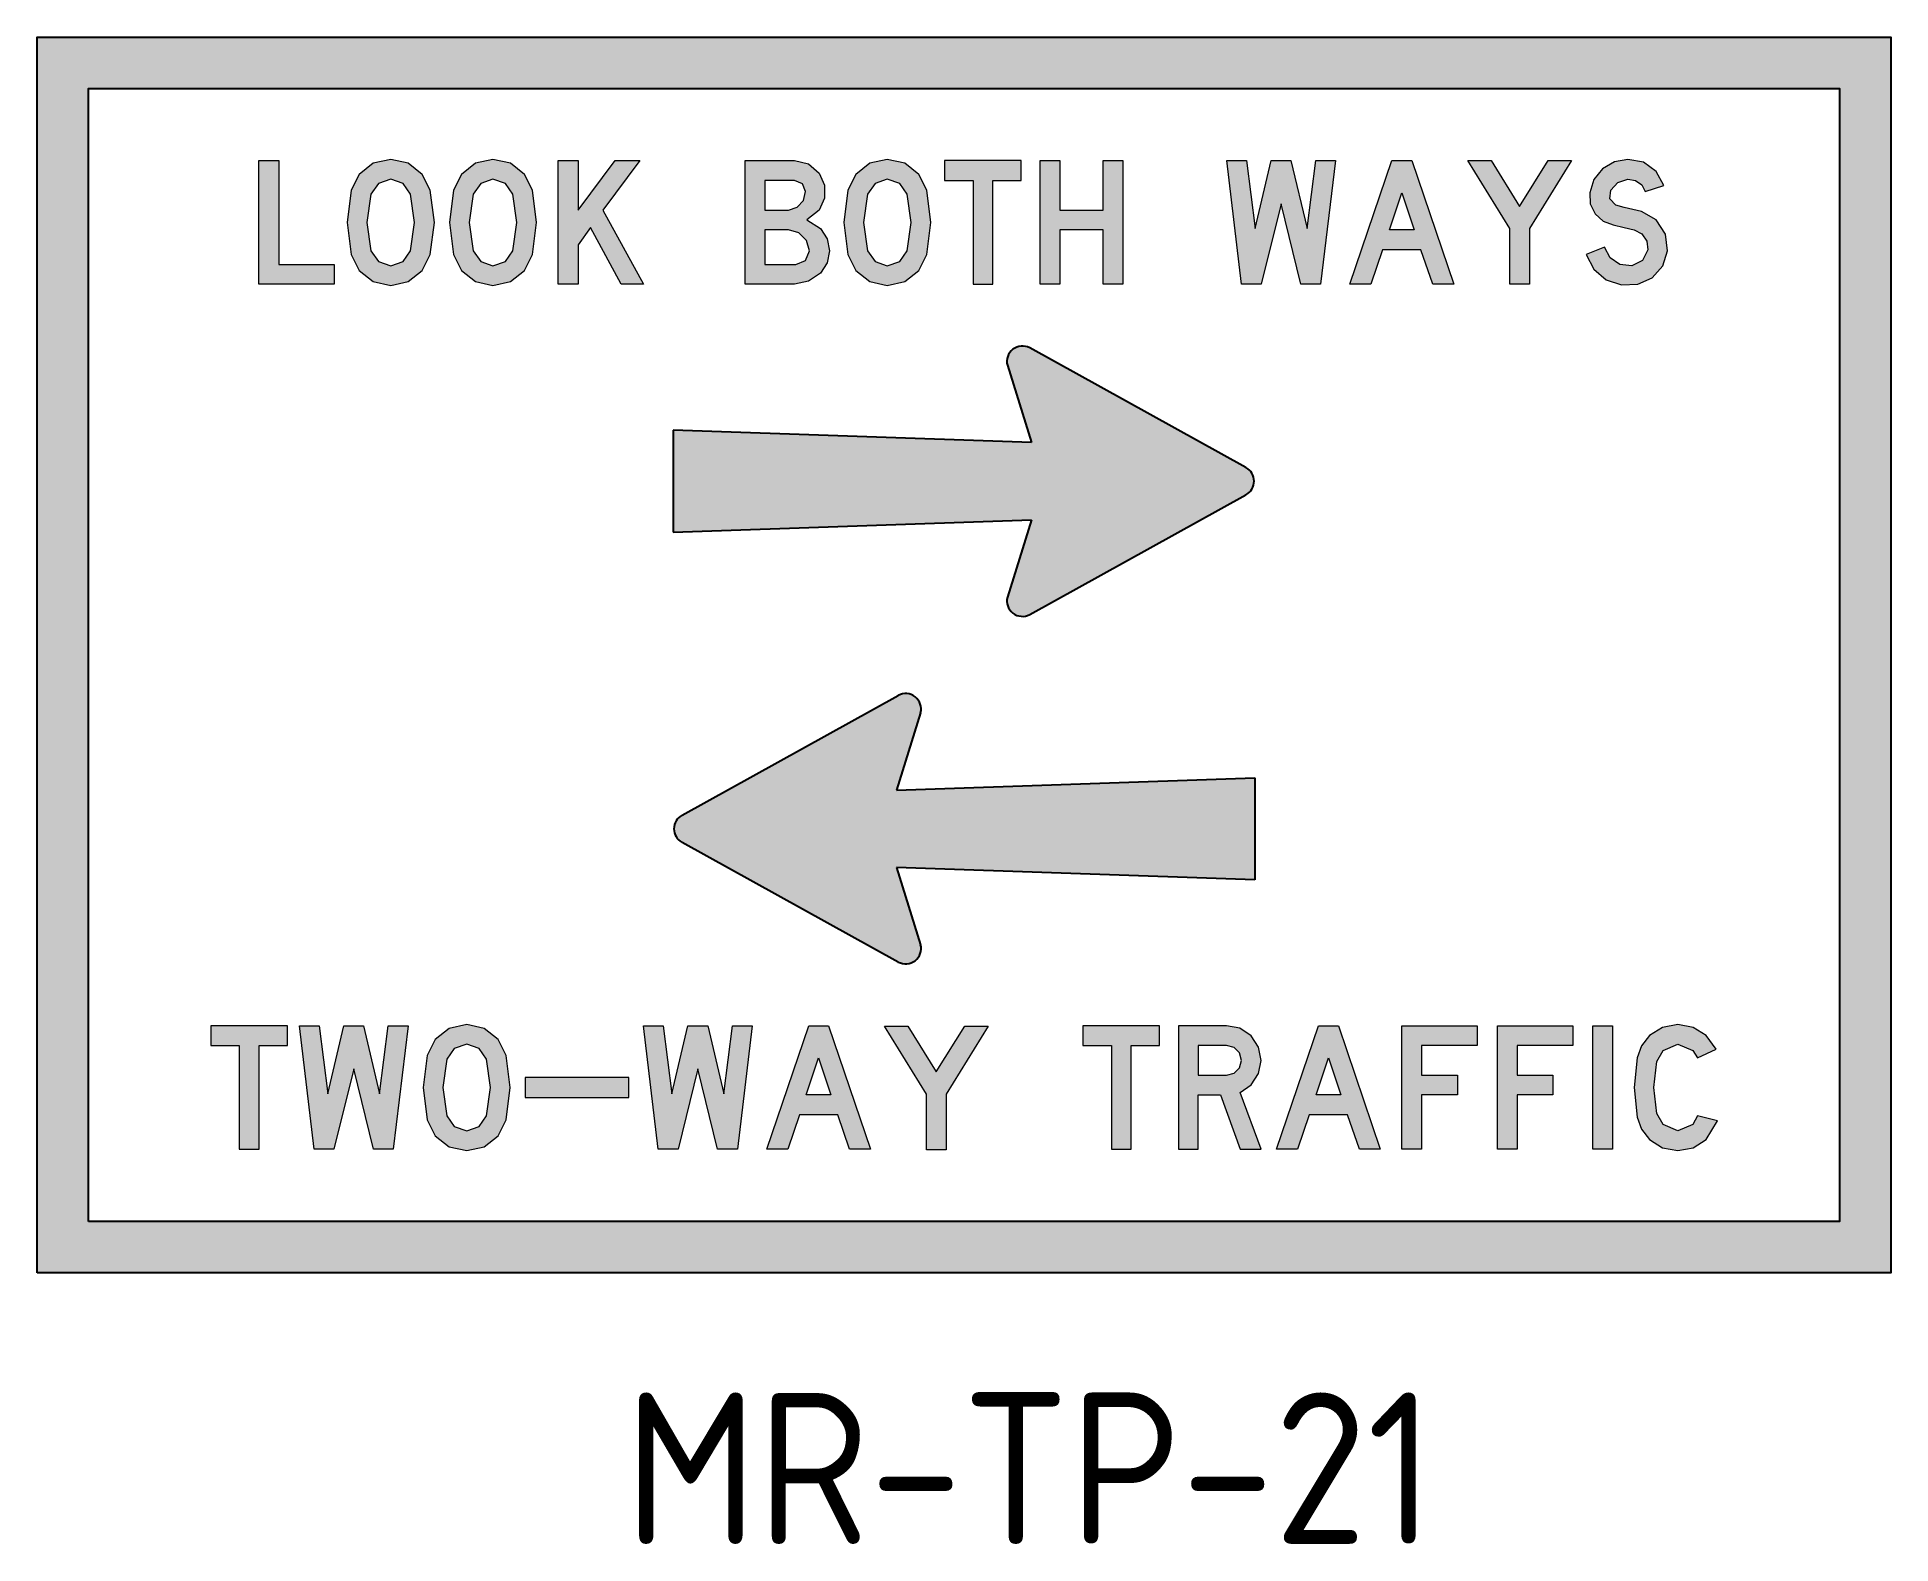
# Model space of a CAD drawing. Extents: x 229.8 to 260.4, y 180.9 to 205.8.
import ezdxf
from ezdxf.enums import TextEntityAlignment as Align

# ---------------------------------------------------------------- set-up
doc = ezdxf.new("R2010")
doc.units = 0
doc.layers.add('L18', color=4, linetype='CONTINUOUS')
doc.layers.add('T25', color=1, linetype='CONTINUOUS')
doc.styles.add('ISO', font='iso.shx')

msp = doc.modelspace()

# ---------------------------------------------------------------- hatches: boundary and pattern name
at = {"layer": 'L18'}
h = msp.add_hatch(color=256, dxfattribs=at)
h.paths.add_polyline_path([(230.627692653861, 186.2545812080639), (230.627692653861, 204.9545812080639), (259.527692653861, 204.9545812080639), (259.527692653861, 186.2545812080639)], flags=16)
h.paths.add_polyline_path([(229.777692653861, 185.4045812080639), (229.777692653861, 205.8045812080639), (260.377692653861, 205.8045812080639), (260.377692653861, 185.4045812080639)])
h = msp.add_hatch(color=256, dxfattribs=at)
h.paths.add_polyline_path([(256.3642740332765, 202.2949384788114), (256.2768629572999, 202.1179310499587), (256.0987628899975, 202.0305199739821), (255.9031806074998, 202.0512801045265), (255.741470116943, 202.161636587947), (255.6507811256173, 202.3364587399003), (255.3448423596991, 202.214083233533), (255.4715884198652, 201.9758880514967), (255.6759118099606, 201.7999732610937), (255.9315892071922, 201.7125621851171), (256.20147090427, 201.7245812080639), (256.4374808094069, 201.8327524145849), (256.6112103229104, 202.0272420586329), (256.6898802912895, 202.2752709867166), (256.6549158608988, 202.5517085144927), (256.5019464779397, 202.7855331427302), (256.2626586574537, 202.9275761411922), (255.9763873836302, 202.9887638943758), (255.8343443851682, 203.0302841554647), (255.7403774784933, 203.134084808187), (255.7523965014401, 203.2750351681993), (255.8714940924583, 203.4039665052648), (256.0375751368139, 203.4585984277502), (256.1610432816308, 203.4378382972057), (256.2637512959034, 203.3646315210753), (256.3238464106373, 203.2542750376548), (256.6286925381058, 203.3558904134777), (256.5041317548391, 203.5842518494666), (256.2932525340455, 203.7372212324257), (256.0375751368139, 203.7842046857631), (255.8135842546238, 203.7448697015736), (255.6180019721261, 203.6290500259046), (255.475958973664, 203.4509499586022), (255.4060301128827, 203.2335149071104), (255.4158638589301, 203.0521369244589), (255.4945338273091, 202.887148518553), (255.6300209950728, 202.7647730121857), (255.7928241240793, 202.7035852590021), (255.9763873836302, 202.6620649979132), (256.1402831510864, 202.621637375274), (256.2670292112525, 202.5560790682915), (256.3478844565309, 202.4380741157231)])
h.paths.add_polyline_path([(243.8120435230331, 203.7842046857631), (243.5246796107599, 203.7208316556801), (243.2919476209722, 203.5383610345789), (243.1597383685575, 203.2750351681993), (243.0930874231253, 202.7440128816413), (243.1597383685575, 202.214083233533), (243.2919476209722, 201.9496647287037), (243.5246796107599, 201.7682867460522), (243.8120435230331, 201.7038210775194), (244.1005000737559, 201.7682867460522), (244.3332320635437, 201.9496647287037), (244.4643486775086, 202.214083233533), (244.5320922613905, 202.7440128816413), (244.4643486775086, 203.2750351681993), (244.3332320635437, 203.5383610345789), (244.1005000737559, 203.7208316556801)])
h.paths.add_polyline_path([(243.8120435230331, 203.4585984277502), (243.6088127713874, 203.3897622054186), (243.4864372650202, 203.2138474150156), (243.419786319588, 202.7440128816413), (243.4864372650202, 202.2752709867166), (243.6088127713874, 202.098263557864), (243.8120435230331, 202.0305199739821), (244.0163669131285, 202.098263557864), (244.1387424194957, 202.2752709867166), (244.2053933649279, 202.7440128816413), (244.1387424194957, 203.2138474150156), (244.0163669131285, 203.3897622054186)], flags=16)
h.paths.add_polyline_path([(242.6877185582837, 203.560213803573), (242.7773149111598, 203.3624462441759), (242.7773149111598, 203.1461038311338), (242.6877185582837, 202.9483362717366), (242.4844878066381, 202.7855331427302), (242.7084786888282, 202.6423975058185), (242.817742533799, 202.4730385461137), (242.8559848795387, 202.2752709867166), (242.817742533799, 202.0775034273195), (242.7084786888282, 201.9081444676148), (242.5128964063305, 201.772657299851), (242.2801644165427, 201.7245812080639), (241.4650561330607, 201.7245812080639), (241.4650561330607, 203.7645371936684), (242.2801644165427, 203.7645371936684), (242.5085258525316, 203.709905271183)])
h.paths.add_polyline_path([(242.3009245470872, 202.0501874660768), (242.4593571222948, 202.1157457730593), (242.5249154292773, 202.2752709867166), (242.4790246143895, 202.4490005002202), (242.3522785542234, 202.5757465603863), (242.1785490407199, 202.621637375274), (241.7906623910736, 202.621637375274), (241.7906623910736, 202.0501874660768)], flags=16)
h.paths.add_polyline_path([(241.7906623910736, 203.4378382972057), (241.7906623910736, 202.9483362717366), (242.1785490407199, 202.9483362717366), (242.3227773160813, 202.9964123635238), (242.4265779688036, 203.1067688469442), (242.4637276760936, 203.2542750376548), (242.4101883920579, 203.3842990131701), (242.2801644165427, 203.4378382972057)], flags=16)
h.paths.add_polyline_path([(237.9555014325992, 203.2750351681993), (237.8243848186342, 203.5383610345789), (237.5916528288465, 203.7208316556801), (237.3031962781236, 203.7842046857631), (237.0158323658505, 203.7208316556801), (236.7831003760627, 203.5383610345789), (236.650891123648, 203.2750351681993), (236.5842401782159, 202.7440128816413), (236.650891123648, 202.214083233533), (236.7831003760627, 201.9496647287037), (237.0158323658505, 201.7682867460522), (237.3031962781236, 201.7038210775194), (237.5916528288465, 201.7682867460522), (237.8243848186342, 201.9496647287037), (237.9555014325992, 202.214083233533), (238.023245016481, 202.7440128816413)])
h.paths.add_polyline_path([(237.6298951745862, 203.2138474150156), (237.5075196682189, 203.3897622054186), (237.3031962781236, 203.4585984277502), (237.0999655264779, 203.3897622054186), (236.9775900201107, 203.2138474150156), (236.9109390746785, 202.7440128816413), (236.9775900201107, 202.2752709867166), (237.0999655264779, 202.098263557864), (237.3031962781236, 202.0305199739821), (237.5075196682189, 202.098263557864), (237.6298951745862, 202.2752709867166), (237.6965461200184, 202.7440128816413)], flags=16)
h.paths.add_polyline_path([(236.2684676662503, 203.2750351681993), (236.1362584138357, 203.5383610345789), (235.9035264240479, 203.7208316556801), (235.615069873325, 203.7842046857631), (235.3277059610519, 203.7208316556801), (235.0949739712641, 203.5383610345789), (234.9627647188495, 203.2750351681993), (234.8961137734173, 202.7440128816413), (234.9627647188495, 202.214083233533), (235.0949739712641, 201.9496647287037), (235.3277059610519, 201.7682867460522), (235.615069873325, 201.7038210775194), (235.9035264240479, 201.7682867460522), (236.1362584138357, 201.9496647287037), (236.2684676662503, 202.214083233533), (236.3351186116825, 202.7440128816413)])
h.paths.add_polyline_path([(235.615069873325, 202.0305199739821), (235.8193932634204, 202.098263557864), (235.9417687697876, 202.2752709867166), (236.0084197152198, 202.7440128816413), (235.9417687697876, 203.2138474150156), (235.8193932634204, 203.3897622054186), (235.615069873325, 203.4585984277502), (235.4118391216794, 203.3897622054186), (235.2894636153121, 203.2138474150156), (235.2228126698799, 202.7440128816413), (235.2894636153121, 202.2752709867166), (235.4118391216794, 202.098263557864)], flags=16)
h.paths.add_polyline_path([(249.4150934931348, 203.7645371936684), (249.7406997511477, 203.7645371936684), (249.8838353880594, 202.6423975058185), (250.1493465313384, 203.7645371936684), (250.4749527893514, 203.7645371936684), (250.7404639326303, 202.6423975058185), (250.8835995695421, 203.7645371936684), (251.209205827555, 203.7645371936684), (250.9644548148205, 201.7245812080639), (250.6388485568075, 201.7245812080639), (250.3121496603449, 203.0499516475595), (249.9854507638823, 201.7245812080639), (249.6598445058693, 201.7245812080639)])
h.paths.add_polyline_path([(252.5083529442576, 202.621637375274), (252.1007988025166, 202.621637375274), (252.3051221926119, 203.2335149071104)], flags=16)
h.paths.add_polyline_path([(251.448493648041, 201.7245812080639), (252.1412264251558, 203.7645371936684), (252.4679253216184, 203.7645371936684), (253.1606580987332, 201.7245812080639), (252.8142917101758, 201.7245812080639), (252.6208947045775, 202.2949384788114), (251.9882570421967, 202.2949384788114), (251.7948600365984, 201.7245812080639)])
h.paths.add_polyline_path([(253.3922974500712, 203.7645371936684), (253.7801840997175, 203.7645371936684), (254.2489259946421, 203.0095240249203), (254.7176678895668, 203.7645371936684), (255.1055545392131, 203.7645371936684), (254.4128217620983, 202.6423975058185), (254.4128217620983, 201.7245812080639), (254.0861228656357, 201.7245812080639), (254.0861228656357, 202.6423975058185)])
h.paths.add_polyline_path([(244.7582684204801, 203.7645371936684), (244.7582684204801, 203.4378382972057), (245.2270103154047, 203.4378382972057), (245.2270103154047, 201.7245812080639), (245.5526165734177, 201.7245812080639), (245.5526165734177, 203.4378382972057), (246.022451106792, 203.4378382972057), (246.022451106792, 203.7645371936684)])
h.paths.add_polyline_path([(246.3349457034084, 203.7645371936684), (246.6605519614214, 203.7645371936684), (246.6605519614214, 202.9483362717366), (247.3740448690806, 202.9483362717366), (247.3740448690806, 203.7645371936684), (247.7007437655432, 203.7645371936684), (247.7007437655432, 201.7245812080639), (247.3740448690806, 201.7245812080639), (247.3740448690806, 202.621637375274), (246.6605519614214, 202.621637375274), (246.6605519614214, 201.7245812080639), (246.3349457034084, 201.7245812080639)])
h.paths.add_polyline_path([(233.4407193584065, 203.7645371936684), (233.7674182548691, 203.7645371936684), (233.7674182548691, 202.0501874660768), (234.6841419141739, 202.0501874660768), (234.6841419141739, 201.7245812080639), (233.4407193584065, 201.7245812080639)])
h.paths.add_polyline_path([(238.3814602674974, 203.7645371936684), (238.7070665255103, 203.7645371936684), (238.7070665255103, 202.9483362717366), (239.3189440573467, 203.7645371936684), (239.7264981990877, 203.7645371936684), (239.1146206672513, 202.9483362717366), (239.7876859522713, 201.7245812080639), (239.4205594331695, 201.7245812080639), (238.9113899156057, 202.6620649979132), (238.7070665255103, 202.3768863625394), (238.7070665255103, 201.7245812080639), (238.3814602674974, 201.7245812080639)])
h = msp.add_hatch(color=256, dxfattribs=at)
edge = h.paths.add_edge_path()
edge.add_line((240.2770115531486, 199.3148312080639), (240.2770115531486, 197.6318312080639))
edge.add_line((240.2770115531486, 197.6318312080639), (246.1930115531486, 197.8358312080639))
edge.add_line((246.1930115531486, 197.8358312080639), (245.7929779022786, 196.5603218226865))
edge.add_arc((246.0400115531486, 196.4970812080639), 0.255000000000025, 165.6406634557716, 298.6731464894512)
edge.add_line((246.1623637003441, 196.273351567478), (249.7323637003441, 198.249601567478))
edge.add_arc((249.6100115531487, 198.4733312080639), 0.2549999999999647, 298.6731464894352, 421.3268535105653)
edge.add_line((249.7323637003441, 198.6970608486497), (246.1623637003441, 200.6733108486497))
edge.add_arc((246.0400115531486, 200.4495812080638), 0.2550000000000299, 61.32685351054931, 194.3593365442284)
edge.add_line((245.7929779022786, 200.3863405934412), (246.1930115531486, 199.1108312080638))
edge.add_line((246.1930115531486, 199.1108312080639), (240.2770115531486, 199.3148312080639))
h = msp.add_hatch(color=256, dxfattribs=at)
edge = h.paths.add_edge_path()
edge.add_line((249.8783737545734, 193.5773312080639), (249.8783737545734, 191.8943312080639))
edge.add_line((249.8783737545734, 191.8943312080639), (243.9623737545734, 192.0983312080639))
edge.add_line((243.9623737545734, 192.0983312080639), (244.3624074054434, 190.8228218226866))
edge.add_arc((244.1153737545734, 190.7595812080639), 0.255000000000025, -118.6731464894512, 14.359336544228427, ccw=False)
edge.add_line((243.9930216073779, 190.5358515674781), (240.4230216073779, 192.5121015674781))
edge.add_arc((240.5453737545733, 192.7358312080639), 0.2549999999999647, 118.67314648943471, 241.3268535105648, ccw=False)
edge.add_line((240.4230216073779, 192.9595608486497), (243.9930216073779, 194.9358108486497))
edge.add_arc((244.1153737545734, 194.7120812080639), 0.2550000000000299, -14.359336544228427, 118.67314648945069, ccw=False)
edge.add_line((244.3624074054434, 194.6488405934412), (243.9623737545734, 193.3733312080639))
edge.add_line((243.9623737545734, 193.3733312080639), (249.8783737545734, 193.5773312080639))
h = msp.add_hatch(color=256, dxfattribs=at)
h.paths.add_polyline_path([(236.8689546316033, 187.7505199739821), (237.072185383249, 187.8193561963137), (237.1945608896163, 187.9952709867166), (237.2612118350485, 188.465105520091), (237.1945608896163, 188.9338474150156), (237.072185383249, 189.1097622054186), (236.8689546316033, 189.1785984277502), (236.664631241508, 189.1097622054186), (236.5422557351407, 188.9338474150156), (236.4756047897085, 188.465105520091), (236.5422557351407, 187.9952709867166), (236.664631241508, 187.8193561963137)], flags=16)
h.paths.add_polyline_path([(236.8689546316033, 187.4238210775194), (237.1563185438765, 187.4882867460522), (237.3890505336643, 187.6696647287037), (237.5212597860789, 187.934083233533), (237.5879107315111, 188.465105520091), (237.5212597860789, 188.9950351681993), (237.3890505336643, 189.2594536730286), (237.1563185438765, 189.4408316556801), (236.8689546316033, 189.5052973242128), (236.5804980808805, 189.4408316556801), (236.3477660910927, 189.2594536730286), (236.2166494771278, 188.9950351681993), (236.1489058932459, 188.465105520091), (236.2166494771278, 187.934083233533), (236.3477660910927, 187.6696647287037), (236.5804980808805, 187.4882867460522)])
h.paths.add_polyline_path([(249.6375275548889, 188.3831576363629), (249.8199981759902, 188.5088110580793), (249.9412810439077, 188.6956522329793), (249.9838939434463, 188.9130872844712), (249.9412810439077, 189.1327076128624), (249.8178128990907, 189.3184561493128), (249.6320643626404, 189.4419242941298), (249.4124440342491, 189.4845371936684), (248.6180958813115, 189.4845371936684), (248.6180958813115, 187.4445812080639), (248.9437021393245, 187.4445812080639), (248.9437021393245, 188.3427300137237), (249.3108286584263, 188.3427300137237), (249.6375275548889, 187.4445812080639), (249.9838939434463, 187.4445812080639)])
h.paths.add_polyline_path([(249.4124440342491, 188.6683362717366), (249.5359121790661, 188.7011154252279), (249.6255085319421, 188.7907117781039), (249.6571950469837, 188.9130872844712), (249.6255085319421, 189.0365554292882), (249.5359121790661, 189.1261517821642), (249.4124440342491, 189.1578382972057), (248.9437021393245, 189.1578382972057), (248.9437021393245, 188.6683362717366)], flags=16)
h.paths.add_polyline_path([(256.8609603459073, 189.5052973242128), (256.6085608640248, 189.4572212324257), (256.3911258125329, 189.3217340646619), (256.2611018370177, 189.1534677434069), (256.1878950608873, 188.9546075455601), (256.1420042459996, 188.465105520091), (256.1878950608873, 187.9745108561722), (256.2611018370177, 187.7756506583253), (256.3911258125329, 187.6073843370703), (256.6085608640248, 187.4718971693066), (256.8609603459073, 187.4238210775194), (257.1122671893401, 187.4718971693066), (257.329702240832, 187.6073843370703), (257.5132655003829, 187.9133231029885), (257.1865666039203, 187.9952709867166), (257.1057113586419, 187.8521353498049), (256.8609603459073, 187.7505199739821), (256.6162093331728, 187.8521353498049), (256.5135013189002, 188.0356986093558), (256.4632399502137, 188.465105520091), (256.5135013189002, 188.8934197923764), (256.6162093331728, 189.0769830519274), (256.8609603459073, 189.1785984277502), (257.1057113586419, 189.0769830519274), (257.1865666039203, 188.9546075455601), (257.4925053698385, 189.0966505440221), (257.329702240832, 189.3217340646619), (257.1122671893401, 189.4572212324257)])
h.paths.add_polyline_path([(247.0403259599335, 189.4845371936684), (247.0403259599335, 189.1578382972057), (247.5101604933078, 189.1578382972057), (247.5101604933078, 187.4445812080639), (247.8357667513207, 187.4445812080639), (247.8357667513207, 189.1578382972057), (248.3045086462454, 189.1578382972057), (248.3045086462454, 189.4845371936684)])
h.paths.add_polyline_path([(251.2972453599951, 188.3427300137237), (250.8896912182541, 188.3427300137237), (251.0940146083494, 188.9546075455601)], flags=16)
h.paths.add_polyline_path([(250.2373860637785, 187.4445812080639), (250.9301188408933, 189.4845371936684), (251.2568177373559, 189.4845371936684), (251.9495505144707, 187.4445812080639), (251.6031841259133, 187.4445812080639), (251.409787120315, 188.0160311172611), (250.7771494579342, 188.0160311172611), (250.5837524523359, 187.4445812080639)])
h.paths.add_polyline_path([(252.3046580106257, 189.4845371936684), (253.5491732048429, 189.4845371936684), (253.5491732048429, 189.1578382972057), (252.6313569070883, 189.1578382972057), (252.6313569070883, 188.6683362717366), (253.2224743083803, 188.6683362717366), (253.2224743083803, 188.3427300137237), (252.6313569070883, 188.3427300137237), (252.6313569070883, 187.4445812080639), (252.3046580106257, 187.4445812080639)])
h.paths.add_polyline_path([(253.8813352935541, 189.4845371936684), (255.1258504877713, 189.4845371936684), (255.1258504877713, 189.1578382972057), (254.2080341900167, 189.1578382972057), (254.2080341900167, 188.6683362717366), (254.7991515913087, 188.6683362717366), (254.7991515913087, 188.3427300137237), (254.2080341900167, 188.3427300137237), (254.2080341900167, 187.4445812080639), (253.8813352935541, 187.4445812080639)])
h.paths.add_polyline_path([(255.4591052149322, 189.4845371936684), (255.7847114729451, 189.4845371936684), (255.7847114729451, 187.4445812080639), (255.4591052149322, 187.4445812080639)])
h.paths.add_polyline_path([(232.6459070234826, 189.4845371936684), (232.6459070234826, 189.1578382972057), (233.115741556857, 189.1578382972057), (233.115741556857, 187.4445812080639), (233.4413478148699, 187.4445812080639), (233.4413478148699, 189.1578382972057), (233.9100897097946, 189.1578382972057), (233.9100897097946, 189.4845371936684)])
h.paths.add_polyline_path([(234.106764630742, 189.4845371936684), (234.4334635272046, 189.4845371936684), (234.5765991641163, 188.3623975058184), (234.8410176689456, 189.4845371936684), (235.1677165654083, 189.4845371936684), (235.4321350702376, 188.3623975058184), (235.5752707071493, 189.4845371936684), (235.9019696036119, 189.4845371936684), (235.6572185908774, 187.4445812080639), (235.3305196944148, 187.4445812080639), (235.0049134364018, 188.7710442860092), (234.6782145399392, 187.4445812080639), (234.3515156434765, 187.4445812080639)])
h.paths.add_polyline_path([(237.8359396595948, 188.3012097526348), (239.5481041102869, 188.3012097526348), (239.5481041102869, 188.6279086490974), (237.8359396595948, 188.6279086490974)])
h.paths.add_polyline_path([(239.7873919307729, 189.4845371936684), (240.1140908272356, 189.4845371936684), (240.2561338256976, 188.3623975058184), (240.5216449689766, 189.4845371936684), (240.8483438654392, 189.4845371936684), (241.1127623702685, 188.3623975058184), (241.2558980071802, 189.4845371936684), (241.5815042651932, 189.4845371936684), (241.3367532524586, 187.4445812080639), (241.0111469944457, 187.4445812080639), (240.6844480979831, 188.7710442860092), (240.3588418399701, 187.4445812080639), (240.0321429435075, 187.4445812080639)])
h.paths.add_polyline_path([(242.8817440203455, 188.3427300137237), (242.4730972401547, 188.3427300137237), (242.6774206302501, 188.9546075455601)], flags=16)
h.paths.add_polyline_path([(241.8207920856792, 187.4445812080639), (242.5146175012437, 189.4845371936684), (242.8402237592566, 189.4845371936684), (243.5340491748211, 187.4445812080639), (243.1865901478139, 187.4445812080639), (242.9931931422157, 188.0160311172611), (242.3616481182846, 188.0160311172611), (242.1671584742366, 187.4445812080639)])
h.paths.add_polyline_path([(243.7646343275314, 189.4772212296574), (244.151428338728, 189.4772212296574), (244.6201702336527, 188.7222080609093), (245.090004767027, 189.4772212296574), (245.4767987782236, 189.4772212296574), (244.7840660011088, 188.3550815418075), (244.7840660011088, 187.4372652440529), (244.4573671046462, 187.4372652440529), (244.4573671046462, 188.3550815418075)])

# ---------------------------------------------------------------- linework, layer by layer
for p, q in [((249.7323637003441, 198.6970608486497), (246.1623637003441, 200.6733108486497)), ((245.7929779022786, 200.3863405934412), (246.1930115531486, 199.1108312080639)), ((240.2770115531486, 199.3148312080639), (240.2770115531486, 197.6318312080639)), ((246.1930115531486, 199.1108312080639), (240.2770115531486, 199.3148312080639)), ((246.1623637003441, 196.273351567478), (249.7323637003441, 198.249601567478)), ((240.2770115531486, 197.6318312080639), (246.1930115531486, 197.8358312080639)), ((246.1930115531486, 197.8358312080639), (245.7929779022786, 196.5603218226865)), ((240.4230216073779, 192.9595608486497), (243.9930216073779, 194.9358108486497)), ((244.3624074054434, 194.6488405934412), (243.9623737545734, 193.3733312080639)), ((243.9623737545734, 193.3733312080639), (249.8783737545734, 193.5773312080639)), ((249.8783737545734, 193.5773312080639), (249.8783737545734, 191.8943312080639)), ((243.9930216073779, 190.5358515674781), (240.4230216073779, 192.5121015674781)), ((243.9623737545734, 192.0983312080639), (244.3624074054434, 190.8228218226865)), ((249.8783737545734, 191.8943312080639), (243.9623737545734, 192.0983312080639))]:
    msp.add_line(p, q, dxfattribs=at)
for points in [[(229.777692653861, 185.4045812080639), (229.777692653861, 205.8045812080639), (260.377692653861, 205.8045812080639), (260.377692653861, 185.4045812080639)], [(230.627692653861, 186.2545812080639), (230.627692653861, 204.9545812080639), (259.527692653861, 204.9545812080639), (259.527692653861, 186.2545812080639)]]:
    msp.add_lwpolyline(points, close=True, dxfattribs=at)
at = {"layer": 'L18', "lineweight": 0}
for points in [[(233.4407193584065, 203.7645371936684), (233.7674182548691, 203.7645371936684), (233.7674182548691, 202.0501874660768), (234.684141914174, 202.0501874660768), (234.684141914174, 201.7245812080639), (233.4407193584065, 201.7245812080639), (233.4407193584065, 203.7645371936684), (233.4407193584065, 203.7645371936684)], [(238.3814602674974, 203.7645371936684), (238.7070665255103, 203.7645371936684), (238.7070665255103, 202.9483362717366), (239.3189440573467, 203.7645371936684), (239.7264981990877, 203.7645371936684), (239.1146206672513, 202.9483362717366), (239.7876859522713, 201.7245812080639), (239.4205594331695, 201.7245812080639), (238.9113899156057, 202.6620649979132), (238.7070665255103, 202.3768863625394), (238.7070665255103, 201.7245812080639), (238.3814602674974, 201.7245812080639), (238.3814602674974, 203.7645371936684), (238.3814602674974, 203.7645371936684)], [(244.7582684204801, 203.7645371936684), (244.7582684204801, 203.4378382972057), (245.2270103154047, 203.4378382972057), (245.2270103154047, 201.7245812080639), (245.5526165734177, 201.7245812080639), (245.5526165734177, 203.4378382972057), (246.022451106792, 203.4378382972057), (246.022451106792, 203.7645371936684), (244.7582684204801, 203.7645371936684), (244.7582684204801, 203.7645371936684)], [(246.3349457034084, 203.7645371936684), (246.6605519614214, 203.7645371936684), (246.6605519614214, 202.9483362717366), (247.3740448690806, 202.9483362717366), (247.3740448690806, 203.7645371936684), (247.7007437655432, 203.7645371936684), (247.7007437655432, 201.7245812080639), (247.3740448690806, 201.7245812080639), (247.3740448690806, 202.621637375274), (246.6605519614214, 202.621637375274), (246.6605519614214, 201.7245812080639), (246.3349457034084, 201.7245812080639), (246.3349457034084, 203.7645371936684), (246.3349457034084, 203.7645371936684)], [(249.4150934931348, 203.7645371936684), (249.7406997511477, 203.7645371936684), (249.8838353880594, 202.6423975058185), (250.1493465313384, 203.7645371936684), (250.4749527893514, 203.7645371936684), (250.7404639326303, 202.6423975058185), (250.8835995695421, 203.7645371936684), (251.209205827555, 203.7645371936684), (250.9644548148205, 201.7245812080639), (250.6388485568075, 201.7245812080639), (250.3121496603449, 203.0499516475595), (249.9854507638823, 201.7245812080639), (249.6598445058693, 201.7245812080639), (249.4150934931348, 203.7645371936684), (249.4150934931348, 203.7645371936684)], [(251.4484936480411, 201.7245812080639), (252.1412264251558, 203.7645371936684), (252.4679253216184, 203.7645371936684), (253.1606580987332, 201.7245812080639), (252.8142917101758, 201.7245812080639), (252.6208947045775, 202.2949384788114), (251.9882570421967, 202.2949384788114), (251.7948600365984, 201.7245812080639), (251.4484936480411, 201.7245812080639), (251.4484936480411, 201.7245812080639)], [(253.3922974500712, 203.7645371936684), (253.7801840997175, 203.7645371936684), (254.2489259946422, 203.0095240249203), (254.7176678895668, 203.7645371936684), (255.1055545392131, 203.7645371936684), (254.4128217620983, 202.6423975058185), (254.4128217620983, 201.7245812080639), (254.0861228656357, 201.7245812080639), (254.0861228656357, 202.6423975058185), (253.3922974500712, 203.7645371936684), (253.3922974500712, 203.7645371936684)], [(252.5083529442576, 202.621637375274), (252.1007988025166, 202.621637375274), (252.3051221926119, 203.2335149071104), (252.5083529442576, 202.621637375274), (252.5083529442576, 202.621637375274)], [(232.6459070234826, 189.4845371936684), (232.6459070234826, 189.1578382972057), (233.115741556857, 189.1578382972057), (233.115741556857, 187.4445812080639), (233.4413478148699, 187.4445812080639), (233.4413478148699, 189.1578382972057), (233.9100897097946, 189.1578382972057), (233.9100897097946, 189.4845371936684), (232.6459070234826, 189.4845371936684), (232.6459070234826, 189.4845371936684)], [(234.106764630742, 189.4845371936684), (234.4334635272046, 189.4845371936684), (234.5765991641163, 188.3623975058184), (234.8410176689457, 189.4845371936684), (235.1677165654083, 189.4845371936684), (235.4321350702376, 188.3623975058184), (235.5752707071493, 189.4845371936684), (235.9019696036119, 189.4845371936684), (235.6572185908774, 187.4445812080639), (235.3305196944148, 187.4445812080639), (235.0049134364018, 188.7710442860092), (234.6782145399392, 187.4445812080639), (234.3515156434765, 187.4445812080639), (234.106764630742, 189.4845371936684), (234.106764630742, 189.4845371936684)], [(239.7873919307729, 189.4845371936684), (240.1140908272356, 189.4845371936684), (240.2561338256976, 188.3623975058184), (240.5216449689766, 189.4845371936684), (240.8483438654392, 189.4845371936684), (241.1127623702685, 188.3623975058184), (241.2558980071802, 189.4845371936684), (241.5815042651932, 189.4845371936684), (241.3367532524586, 187.4445812080639), (241.0111469944457, 187.4445812080639), (240.6844480979831, 188.7710442860092), (240.3588418399701, 187.4445812080639), (240.0321429435075, 187.4445812080639), (239.7873919307729, 189.4845371936684), (239.7873919307729, 189.4845371936684)], [(241.8207920856792, 187.4445812080639), (242.5146175012437, 189.4845371936684), (242.8402237592566, 189.4845371936684), (243.5340491748211, 187.4445812080639), (243.186590147814, 187.4445812080639), (242.9931931422157, 188.0160311172611), (242.3616481182846, 188.0160311172611), (242.1671584742366, 187.4445812080639), (241.8207920856792, 187.4445812080639), (241.8207920856792, 187.4445812080639)], [(243.7646343275314, 189.4772212296574), (244.151428338728, 189.4772212296574), (244.6201702336527, 188.7222080609093), (245.090004767027, 189.4772212296574), (245.4767987782236, 189.4772212296574), (244.7840660011088, 188.3550815418075), (244.7840660011088, 187.4372652440529), (244.4573671046462, 187.4372652440529), (244.4573671046462, 188.3550815418075), (243.7646343275314, 189.4772212296574), (243.7646343275314, 189.4772212296574)], [(247.0403259599335, 189.4845371936684), (247.0403259599335, 189.1578382972057), (247.5101604933078, 189.1578382972057), (247.5101604933078, 187.4445812080639), (247.8357667513207, 187.4445812080639), (247.8357667513207, 189.1578382972057), (248.3045086462454, 189.1578382972057), (248.3045086462454, 189.4845371936684), (247.0403259599335, 189.4845371936684), (247.0403259599335, 189.4845371936684)], [(250.2373860637785, 187.4445812080639), (250.9301188408933, 189.4845371936684), (251.2568177373559, 189.4845371936684), (251.9495505144707, 187.4445812080639), (251.6031841259133, 187.4445812080639), (251.409787120315, 188.0160311172611), (250.7771494579342, 188.0160311172611), (250.5837524523359, 187.4445812080639), (250.2373860637785, 187.4445812080639), (250.2373860637785, 187.4445812080639)], [(252.3046580106257, 189.4845371936684), (253.5491732048429, 189.4845371936684), (253.5491732048429, 189.1578382972057), (252.6313569070884, 189.1578382972057), (252.6313569070884, 188.6683362717366), (253.2224743083803, 188.6683362717366), (253.2224743083803, 188.3427300137237), (252.6313569070884, 188.3427300137237), (252.6313569070884, 187.4445812080639), (252.3046580106257, 187.4445812080639), (252.3046580106257, 189.4845371936684), (252.3046580106257, 189.4845371936684)], [(253.8813352935541, 189.4845371936684), (255.1258504877713, 189.4845371936684), (255.1258504877713, 189.1578382972057), (254.2080341900167, 189.1578382972057), (254.2080341900167, 188.6683362717366), (254.7991515913087, 188.6683362717366), (254.7991515913087, 188.3427300137237), (254.2080341900167, 188.3427300137237), (254.2080341900167, 187.4445812080639), (253.8813352935541, 187.4445812080639), (253.8813352935541, 189.4845371936684), (253.8813352935541, 189.4845371936684)], [(255.4591052149322, 189.4845371936684), (255.7847114729451, 189.4845371936684), (255.7847114729451, 187.4445812080639), (255.4591052149322, 187.4445812080639), (255.4591052149322, 189.4845371936684), (255.4591052149322, 189.4845371936684)], [(242.8817440203455, 188.3427300137237), (242.4730972401548, 188.3427300137237), (242.6774206302501, 188.9546075455601), (242.8817440203455, 188.3427300137237), (242.8817440203455, 188.3427300137237)], [(251.2972453599951, 188.3427300137237), (250.8896912182541, 188.3427300137237), (251.0940146083495, 188.9546075455601), (251.2972453599951, 188.3427300137237), (251.2972453599951, 188.3427300137237)], [(237.8359396595948, 188.3012097526348), (239.5481041102869, 188.3012097526348), (239.5481041102869, 188.6279086490974), (237.8359396595948, 188.6279086490974), (237.8359396595948, 188.3012097526348), (237.8359396595948, 188.3012097526348)]]:
    msp.add_lwpolyline(points, dxfattribs=at)
for points in [[(236.2684676662503, 203.2750351681993), (236.1362584138357, 203.5383610345789), (235.9035264240479, 203.7208316556801), (235.615069873325, 203.7842046857631), (235.3277059610519, 203.7208316556801), (235.0949739712641, 203.5383610345789), (234.9627647188495, 203.2750351681993), (234.8961137734173, 202.7440128816413), (234.9627647188495, 202.214083233533), (235.0949739712641, 201.9496647287037), (235.3277059610519, 201.7682867460522), (235.615069873325, 201.7038210775194), (235.9035264240479, 201.7682867460522), (236.1362584138357, 201.9496647287037), (236.2684676662503, 202.214083233533), (236.3351186116825, 202.7440128816413)], [(237.9555014325992, 203.2750351681993), (237.8243848186342, 203.5383610345789), (237.5916528288465, 203.7208316556801), (237.3031962781236, 203.7842046857631), (237.0158323658505, 203.7208316556801), (236.7831003760627, 203.5383610345789), (236.650891123648, 203.2750351681993), (236.5842401782159, 202.7440128816413), (236.650891123648, 202.214083233533), (236.7831003760627, 201.9496647287037), (237.0158323658505, 201.7682867460522), (237.3031962781236, 201.7038210775194), (237.5916528288465, 201.7682867460522), (237.8243848186342, 201.9496647287037), (237.9555014325992, 202.214083233533), (238.023245016481, 202.7440128816413)], [(242.6877185582837, 203.560213803573), (242.7773149111598, 203.3624462441759), (242.7773149111598, 203.1461038311338), (242.6877185582837, 202.9483362717366), (242.4844878066381, 202.7855331427302), (242.7084786888282, 202.6423975058185), (242.817742533799, 202.4730385461137), (242.8559848795387, 202.2752709867166), (242.817742533799, 202.0775034273195), (242.7084786888282, 201.9081444676148), (242.5128964063305, 201.772657299851), (242.2801644165427, 201.7245812080639), (241.4650561330607, 201.7245812080639), (241.4650561330607, 203.7645371936684), (242.2801644165427, 203.7645371936684), (242.5085258525316, 203.709905271183)], [(243.8120435230331, 203.7842046857631), (243.5246796107599, 203.7208316556801), (243.2919476209722, 203.5383610345789), (243.1597383685575, 203.2750351681993), (243.0930874231253, 202.7440128816413), (243.1597383685575, 202.214083233533), (243.2919476209722, 201.9496647287037), (243.5246796107599, 201.7682867460522), (243.8120435230331, 201.7038210775194), (244.1005000737559, 201.7682867460522), (244.3332320635437, 201.9496647287037), (244.4643486775086, 202.214083233533), (244.5320922613905, 202.7440128816413), (244.4643486775086, 203.2750351681993), (244.3332320635437, 203.5383610345789), (244.1005000737559, 203.7208316556801)], [(256.3642740332765, 202.2949384788114), (256.2768629572999, 202.1179310499587), (256.0987628899975, 202.0305199739821), (255.9031806074998, 202.0512801045265), (255.741470116943, 202.161636587947), (255.6507811256173, 202.3364587399003), (255.3448423596991, 202.214083233533), (255.4715884198652, 201.9758880514967), (255.6759118099606, 201.7999732610937), (255.9315892071922, 201.7125621851171), (256.20147090427, 201.7245812080639), (256.4374808094069, 201.8327524145849), (256.6112103229104, 202.0272420586329), (256.6898802912895, 202.2752709867166), (256.6549158608988, 202.5517085144927), (256.5019464779397, 202.7855331427302), (256.2626586574537, 202.9275761411922), (255.9763873836302, 202.9887638943758), (255.8343443851682, 203.0302841554647), (255.7403774784933, 203.134084808187), (255.7523965014401, 203.2750351681993), (255.8714940924583, 203.4039665052648), (256.0375751368139, 203.4585984277502), (256.1610432816308, 203.4378382972057), (256.2637512959034, 203.3646315210753), (256.3238464106373, 203.2542750376548), (256.6286925381058, 203.3558904134777), (256.5041317548391, 203.5842518494666), (256.2932525340455, 203.7372212324257), (256.0375751368139, 203.7842046857631), (255.8135842546238, 203.7448697015736), (255.6180019721261, 203.6290500259046), (255.475958973664, 203.4509499586022), (255.4060301128827, 203.2335149071104), (255.4158638589301, 203.0521369244589), (255.4945338273091, 202.887148518553), (255.6300209950728, 202.7647730121857), (255.7928241240793, 202.7035852590021), (255.9763873836302, 202.6620649979132), (256.1402831510864, 202.621637375274), (256.2670292112525, 202.5560790682915), (256.3478844565309, 202.4380741157231)], [(235.615069873325, 202.0305199739821), (235.8193932634204, 202.098263557864), (235.9417687697876, 202.2752709867166), (236.0084197152198, 202.7440128816413), (235.9417687697876, 203.2138474150156), (235.8193932634204, 203.3897622054186), (235.615069873325, 203.4585984277502), (235.4118391216794, 203.3897622054186), (235.2894636153121, 203.2138474150156), (235.2228126698799, 202.7440128816413), (235.2894636153121, 202.2752709867166), (235.4118391216794, 202.098263557864)], [(237.6298951745862, 203.2138474150156), (237.5075196682189, 203.3897622054186), (237.3031962781236, 203.4585984277502), (237.0999655264779, 203.3897622054186), (236.9775900201107, 203.2138474150156), (236.9109390746785, 202.7440128816413), (236.9775900201107, 202.2752709867166), (237.0999655264779, 202.098263557864), (237.3031962781236, 202.0305199739821), (237.5075196682189, 202.098263557864), (237.6298951745862, 202.2752709867166), (237.6965461200184, 202.7440128816413)], [(241.7906623910736, 203.4378382972057), (241.7906623910736, 202.9483362717366), (242.1785490407199, 202.9483362717366), (242.3227773160813, 202.9964123635238), (242.4265779688036, 203.1067688469442), (242.4637276760936, 203.2542750376548), (242.4101883920579, 203.3842990131701), (242.2801644165427, 203.4378382972057)], [(243.8120435230331, 203.4585984277502), (243.6088127713874, 203.3897622054186), (243.4864372650202, 203.2138474150156), (243.419786319588, 202.7440128816413), (243.4864372650202, 202.2752709867166), (243.6088127713874, 202.098263557864), (243.8120435230331, 202.0305199739821), (244.0163669131285, 202.098263557864), (244.1387424194957, 202.2752709867166), (244.2053933649279, 202.7440128816413), (244.1387424194957, 203.2138474150156), (244.0163669131285, 203.3897622054186)], [(242.3009245470872, 202.0501874660768), (242.4593571222948, 202.1157457730593), (242.5249154292773, 202.2752709867166), (242.4790246143895, 202.4490005002202), (242.3522785542234, 202.5757465603863), (242.1785490407199, 202.621637375274), (241.7906623910736, 202.621637375274), (241.7906623910736, 202.0501874660768)], [(236.8689546316033, 187.4238210775194), (237.1563185438765, 187.4882867460522), (237.3890505336643, 187.6696647287037), (237.5212597860789, 187.934083233533), (237.5879107315111, 188.465105520091), (237.5212597860789, 188.9950351681993), (237.3890505336643, 189.2594536730286), (237.1563185438765, 189.4408316556801), (236.8689546316033, 189.5052973242128), (236.5804980808805, 189.4408316556801), (236.3477660910927, 189.2594536730286), (236.2166494771278, 188.9950351681993), (236.1489058932459, 188.465105520091), (236.2166494771278, 187.934083233533), (236.3477660910927, 187.6696647287037), (236.5804980808805, 187.4882867460522)], [(249.6375275548889, 188.3831576363629), (249.8199981759902, 188.5088110580793), (249.9412810439077, 188.6956522329793), (249.9838939434463, 188.9130872844712), (249.9412810439077, 189.1327076128624), (249.8178128990907, 189.3184561493128), (249.6320643626404, 189.4419242941298), (249.4124440342491, 189.4845371936684), (248.6180958813115, 189.4845371936684), (248.6180958813115, 187.4445812080639), (248.9437021393245, 187.4445812080639), (248.9437021393245, 188.3427300137237), (249.3108286584263, 188.3427300137237), (249.6375275548889, 187.4445812080639), (249.9838939434463, 187.4445812080639)], [(256.8609603459073, 189.5052973242128), (256.6085608640248, 189.4572212324257), (256.3911258125329, 189.3217340646619), (256.2611018370177, 189.1534677434069), (256.1878950608873, 188.9546075455601), (256.1420042459996, 188.465105520091), (256.1878950608873, 187.9745108561722), (256.2611018370177, 187.7756506583253), (256.3911258125329, 187.6073843370703), (256.6085608640248, 187.4718971693066), (256.8609603459073, 187.4238210775194), (257.1122671893401, 187.4718971693066), (257.329702240832, 187.6073843370703), (257.5132655003829, 187.9133231029885), (257.1865666039203, 187.9952709867166), (257.1057113586419, 187.8521353498049), (256.8609603459073, 187.7505199739821), (256.6162093331728, 187.8521353498049), (256.5135013189002, 188.0356986093558), (256.4632399502137, 188.465105520091), (256.5135013189002, 188.8934197923764), (256.6162093331728, 189.0769830519274), (256.8609603459073, 189.1785984277502), (257.1057113586419, 189.0769830519274), (257.1865666039203, 188.9546075455601), (257.4925053698385, 189.0966505440221), (257.329702240832, 189.3217340646619), (257.1122671893401, 189.4572212324257)], [(236.8689546316033, 187.7505199739821), (237.072185383249, 187.8193561963137), (237.1945608896163, 187.9952709867166), (237.2612118350485, 188.465105520091), (237.1945608896163, 188.9338474150156), (237.072185383249, 189.1097622054186), (236.8689546316033, 189.1785984277502), (236.664631241508, 189.1097622054186), (236.5422557351407, 188.9338474150156), (236.4756047897085, 188.465105520091), (236.5422557351407, 187.9952709867166), (236.664631241508, 187.8193561963137)], [(249.4124440342491, 188.6683362717366), (249.5359121790661, 188.7011154252279), (249.6255085319421, 188.7907117781039), (249.6571950469837, 188.9130872844712), (249.6255085319421, 189.0365554292882), (249.5359121790661, 189.1261517821642), (249.4124440342491, 189.1578382972057), (248.9437021393245, 189.1578382972057), (248.9437021393245, 188.6683362717366)]]:
    msp.add_lwpolyline(points, close=True, dxfattribs=at)
at = {"layer": 'L18'}
for centre, radius, start, end in [((246.0400115531486, 200.4495812080638), 0.2550000000000299, 61.32685351054931, 194.3593365442284), ((249.6100115531487, 198.4733312080639), 0.2549999999999647, 298.6731464894352, 61.32685351056532), ((246.0400115531486, 196.4970812080639), 0.255000000000025, 165.6406634557716, 298.6731464894512), ((244.1153737545734, 194.7120812080639), 0.2550000000000299, 345.6406634557716, 118.6731464894507), ((240.5453737545733, 192.7358312080639), 0.2549999999999647, 118.6731464894347, 241.3268535105648), ((244.1153737545734, 190.7595812080639), 0.255000000000025, 241.3268535105488, 14.35933654422843)]:
    msp.add_arc(centre, radius, start, end, dxfattribs=at)

# ---------------------------------------------------------------- texts
at = {"layer": 'T25', "style": 'ISO'}
msp.add_text('MR-TP-21', height=2.5, dxfattribs=at).set_placement((246.1632876944865, 180.9308883731326), align=Align.CENTER)

doc.saveas('drawing.dxf')
